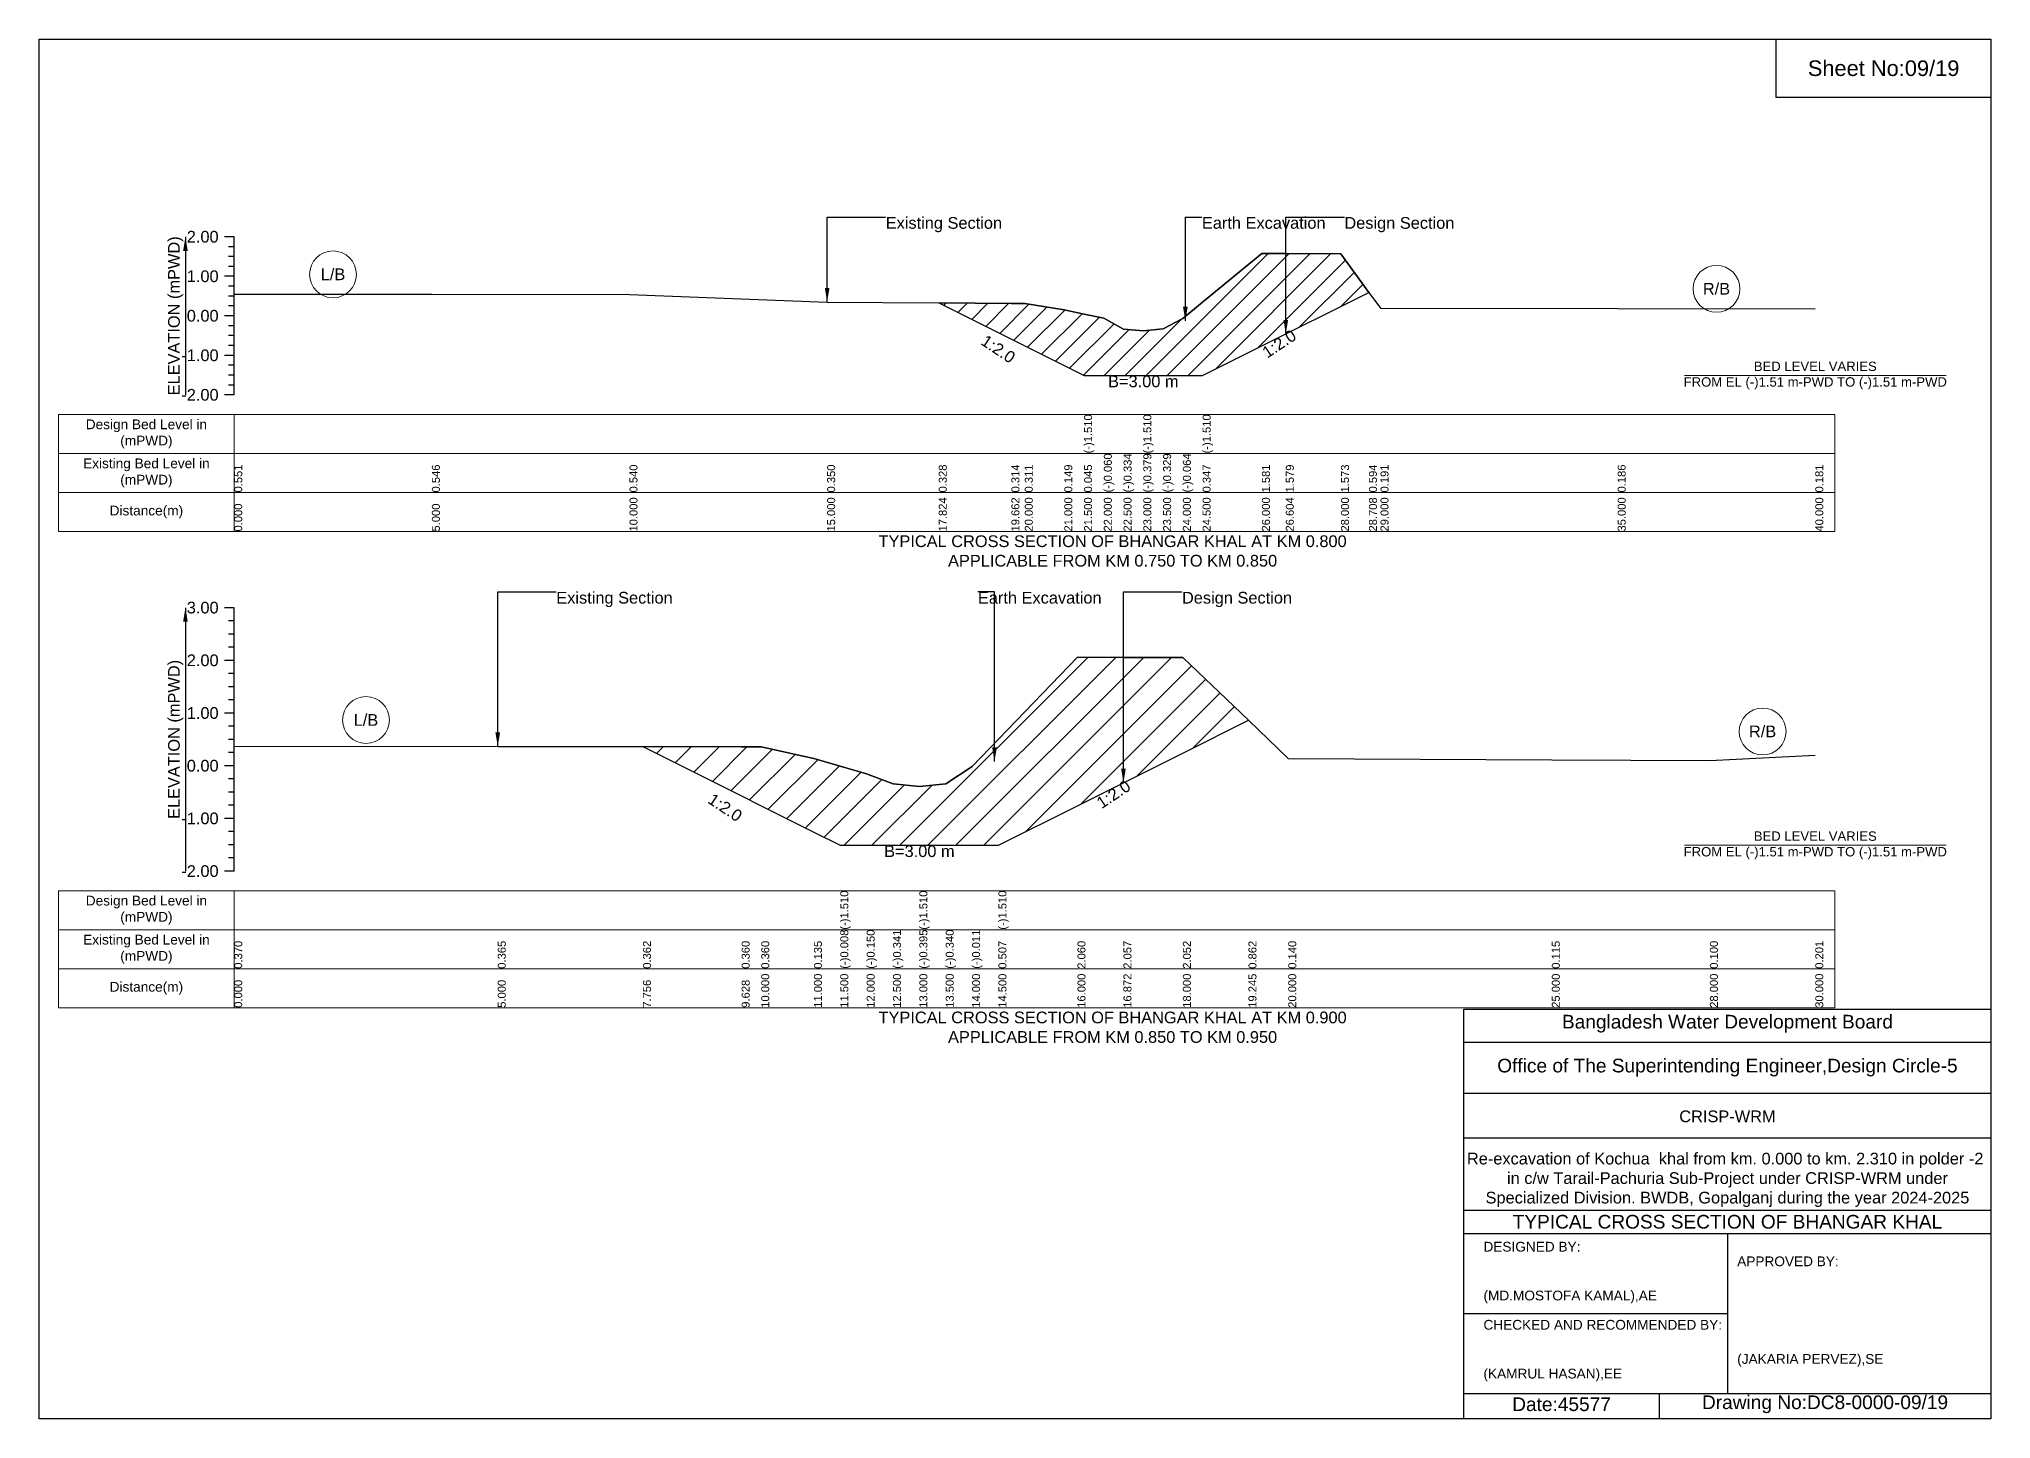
# Model space of a CAD drawing. Header units: inches. Extents: x 91000 to 288000, y -5656 to 0.
# Drawn here: x 180000 to 188000, y -5656 to 0 of the extents above; entities that cross this region are included whole.
import ezdxf

# ---------------------------------------------------------------- set-up
doc = ezdxf.new("R2010")
doc.units = ezdxf.units.IN
doc.header["$LTSCALE"] = 7
doc.header["$MEASUREMENT"] = 0
for name, color, linetype, lineweight in [('Cross section Data Border', 7, 'Continuous', 9), ('Cross Section Labels', 7, 'Continuous', 9), ('Existing_Bed_Level for Xsection', 7, 'Continuous', 25)]:
    doc.layers.add(name, color=color, linetype=linetype, lineweight=lineweight)
doc.styles.get("Standard").update_dxf_attribs({"font": 'arial.ttf'})
doc.dimstyles.get("Standard").update_dxf_attribs({"dimtxt": 0.18, "dimasz": 0.18, "dimexe": 0.18, "dimexo": 0.0625, "dimgap": 0.09, "dimtad": 0, "dimtih": 1, "dimtoh": 1, "dimdec": 4, "dimzin": 0, "dimdsep": 46, "dimtxsty": 'Standard', "dimcen": 0.09, "dimadec": 0, "dimazin": 0, "dimtfac": 1, "dimtdec": 4, "dimtofl": 0, "dimtmove": 0, "dimatfit": 3, "dimfxl": 1, "dimtolj": 1, "dimtzin": 0, "dimarcsym": 0})

msp = doc.modelspace()

# ---------------------------------------------------------------- hatches: boundary and pattern name
at = {"layer": 'Existing_Bed_Level for Xsection'}
h = msp.add_hatch(dxfattribs=at)
h.set_pattern_fill('ANSI31', color=256, scale=486, style=0)
h.paths.add_polyline_path([(183687.5, -1081.5), (183985.2, -1230.3), (184040, -1257.7), (184202, -1338.7), (184283, -1379.2), (184364, -1379.2), (184445, -1379.2), (184526, -1379.2), (184607, -1379.2), (184688, -1379.2), (184769, -1379.2), (185012, -1257.7), (185109.9, -1208.8), (185336, -1095.7), (185450.7, -1038.4), (185336, -879.8), (185109.9, -878.9), (185012, -878.5), (184769, -1078.3), (184688, -1145), (184607, -1187.9), (184526, -1196), (184445, -1188.7), (184364, -1144.3), (184283, -1127.4), (184202, -1110.5), (184040, -1084.2), (183985.2, -1083.8)])
h = msp.add_hatch(dxfattribs=at)
h.set_pattern_fill('ANSI31', color=256, scale=648, style=0)
h.paths.add_polyline_path([(182475.2, -2900.4), (182879.6, -3102.6), (182960, -3142.8), (183176, -3250.8), (183284, -3304.8), (183392, -3304.8), (183500, -3304.8), (183608, -3304.8), (183716, -3304.8), (183824, -3304.8), (183932, -3304.8), (184256, -3142.8), (184444.4, -3048.6), (184688, -2926.8), (184956.8, -2792.4), (184688, -2535.4), (184444.4, -2534.5), (184256, -2533.7), (183932, -2869.2), (183824, -2981.1), (183716, -3052.1), (183608, -3064), (183500, -3052.3), (183392, -3011.1), (183284, -2980.3), (183176, -2949.5), (182960, -2900.9), (182879.6, -2900.8)])

# ---------------------------------------------------------------- linework, layer by layer
for points in [[(180000, 0), (188000, 0), (188000, -5656), (180000, -5656)], [(187120, 0), (188000, 0), (188000, -240), (187120, -240)]]:
    msp.add_lwpolyline(points, close=True)
for points in [[(185840, -5656), (185840, -3976), (188000, -3976)], [(185840, -4112), (188000, -4112)], [(185840, -4320), (188000, -4320)], [(185840, -4504), (188000, -4504)], [(185840, -4800), (188000, -4800)], [(185840, -4896), (188000, -4896)], [(186920, -4896), (186920, -5552)], [(185840, -5224), (186920, -5224)], [(185840, -5552), (188000, -5552)], [(186640, -5552), (186640, -5656)]]:
    msp.add_lwpolyline(points)
at = {"layer": 'Cross section Data Border'}
for points in [[(180080, -1538.6), (187360, -1538.6), (187360, -2018.6), (180080, -2018.6)], [(180080, -3490.7), (187360, -3490.7), (187360, -3970.7), (180080, -3970.7)]]:
    msp.add_lwpolyline(points, close=True, dxfattribs=at)
for points in [[(180800, -1538.6), (180800, -2018.6)], [(180080, -1698.6), (187360, -1698.6)], [(180080, -1858.6), (187360, -1858.6)], [(180800, -3490.7), (180800, -3970.7)], [(180080, -3650.7), (187360, -3650.7)], [(180080, -3810.7), (187360, -3810.7)]]:
    msp.add_lwpolyline(points, dxfattribs=at)
at = {"layer": 'Cross Section Labels'}
for points in [[(186744.2, -1379.2), (187815.8, -1379.2)], [(186744.2, -3304.8), (187815.8, -3304.8)]]:
    msp.add_lwpolyline(points, dxfattribs=at)
for centre in [(181205, -964.7), (186875, -1023.9), (181340, -2791.3), (187064, -2838.2)]:
    msp.add_circle(centre, 96, dxfattribs=at)
at = {"layer": 'Existing_Bed_Level for Xsection'}
for points in [[(180800, -810.6), (180760, -810.6)], [(180800, -851.1), (180776, -851.1)], [(180800, -1458.6), (180800, -1296.6), (180800, -1134.6), (180800, -972.6), (180800, -810.6)], [(180800, -1045.3), (181610, -1046.2), (182420, -1047.1), (183230, -1077.9), (183687.5, -1081.5), (183985.2, -1083.8), (184040, -1084.2), (184202, -1110.5), (184283, -1127.4), (184283, -1127.4), (184364, -1144.3), (184445, -1188.7), (184526, -1196), (184526, -1196), (184607, -1187.9), (184688, -1145), (184769, -1078.3), (184769, -1078.3), (185012, -878.5), (185109.9, -878.9), (185336, -879.8), (185450.7, -1038.4), (185498, -1103.7), (186470, -1104.5), (187280, -1105.3)], [(180800, -891.6), (180776, -891.6)], [(180800, -932.1), (180776, -932.1)], [(180800, -972.6), (180760, -972.6)], [(180800, -1013.1), (180776, -1013.1)], [(180800, -1053.6), (180776, -1053.6)], [(180800, -1094.1), (180776, -1094.1)], [(180800, -1134.6), (180760, -1134.6)], [(180800, -1175.1), (180776, -1175.1)], [(180800, -1215.6), (180776, -1215.6)], [(180800, -1256.1), (180776, -1256.1)], [(180800, -1296.6), (180760, -1296.6)], [(180800, -1337.1), (180776, -1337.1)], [(180800, -1377.6), (180776, -1377.6)], [(180800, -1418.1), (180776, -1418.1)], [(180800, -1458.6), (180760, -1458.6)], [(180800, -2330.7), (180760, -2330.7)], [(180800, -2384.7), (180776, -2384.7)], [(180800, -3410.7), (180800, -3194.7), (180800, -2978.7), (180800, -2762.7), (180800, -2546.7), (180800, -2330.7)], [(180800, -2438.7), (180776, -2438.7)], [(180800, -2546.7), (180760, -2546.7)], [(180800, -2492.7), (180776, -2492.7)], [(180800, -2898.8), (181880, -2899.8), (182475.2, -2900.4), (182879.6, -2900.8), (182960, -2900.9), (183176, -2949.5), (183284, -2980.3), (183284, -2980.3), (183392, -3011.1), (183500, -3052.3), (183608, -3064), (183608, -3064), (183716, -3052.1), (183824, -2981.1), (183932, -2869.2), (183932, -2869.2), (184256, -2533.7), (184444.4, -2534.5), (184688, -2535.4), (184956.8, -2792.4), (185120, -2948.4), (186200, -2953.8), (186848, -2957.1), (187280, -2935.3)], [(180800, -2600.7), (180776, -2600.7)], [(180800, -2654.7), (180776, -2654.7)], [(180800, -2708.7), (180776, -2708.7)], [(180800, -2762.7), (180760, -2762.7)], [(180800, -2816.7), (180776, -2816.7)], [(180800, -2870.7), (180776, -2870.7)], [(180800, -2924.7), (180776, -2924.7)], [(180800, -2978.7), (180760, -2978.7)], [(180800, -3032.7), (180776, -3032.7)], [(180800, -3086.7), (180776, -3086.7)], [(180800, -3194.7), (180760, -3194.7)], [(180800, -3140.7), (180776, -3140.7)], [(180800, -3248.7), (180776, -3248.7)], [(180800, -3302.7), (180776, -3302.7)], [(180800, -3356.7), (180776, -3356.7)], [(180800, -3410.7), (180760, -3410.7)]]:
    msp.add_lwpolyline(points, dxfattribs=at)
for points in [[(183687.5, -1081.5), (183687.5, -1081.5), (183985.2, -1230.3), (184040, -1257.7), (184202, -1338.7), (184283, -1379.2), (184283, -1379.2), (184364, -1379.2), (184445, -1379.2), (184526, -1379.2), (184526, -1379.2), (184607, -1379.2), (184688, -1379.2), (184769, -1379.2), (184769, -1379.2), (185012, -1257.7), (185109.9, -1208.8), (185336, -1095.7), (185450.7, -1038.4), (185450.7, -1038.4), (185450.7, -1038.4), (185336, -879.8), (185109.9, -878.9), (185012, -878.5), (184769, -1078.3), (184769, -1078.3), (184688, -1145), (184607, -1187.9), (184526, -1196), (184526, -1196), (184445, -1188.7), (184364, -1144.3), (184283, -1127.4), (184283, -1127.4), (184202, -1110.5), (184040, -1084.2), (183985.2, -1083.8), (183687.5, -1081.5)], [(182475.2, -2900.4), (182879.6, -3102.6), (182960, -3142.8), (183176, -3250.8), (183284, -3304.8), (183284, -3304.8), (183392, -3304.8), (183500, -3304.8), (183608, -3304.8), (183608, -3304.8), (183716, -3304.8), (183824, -3304.8), (183932, -3304.8), (183932, -3304.8), (184256, -3142.8), (184444.4, -3048.6), (184688, -2926.8), (184956.8, -2792.4), (184688, -2535.4), (184444.4, -2534.5), (184256, -2533.7), (183932, -2869.2), (183932, -2869.2), (183824, -2981.1), (183716, -3052.1), (183608, -3064), (183608, -3064), (183500, -3052.3), (183392, -3011.1), (183284, -2980.3), (183284, -2980.3), (183176, -2949.5), (182960, -2900.9), (182879.6, -2900.8)]]:
    msp.add_lwpolyline(points, close=True, dxfattribs=at)

# ---------------------------------------------------------------- texts
at = {"attachment_point": 5}
for s, insert, char_height in [('Sheet No:09/19', (187560, -120), 64), ('Bangladesh Water Development Board', (186920, -4036), 56), ('Office of The Superintending Engineer,Design Circle-5', (186920, -4216), 56)]:
    msp.add_mtext(s, dxfattribs=dict(at, insert=insert, char_height=char_height))
for s, insert, char_height, width, attachment_point in [('CRISP-WRM', (186920, -4416), 48, 2240, 5), ('Re-excavation of Kochua  khal from km. 0.000 to km. 2.310 in polder -2  in c/w Tarail-Pachuria Sub-Project under CRISP-WRM under Specialized Division. BWDB, Gopalganj during the year 2024-2025', (186920, -4676), 48, 2160, 5), ('TYPICAL CROSS SECTION OF BHANGAR KHAL', (186920, -4848), 56, 2240, 5), ('DESIGNED BY:^J^J^J(MD.MOSTOFA KAMAL),AE', (185920, -5056), 40, 1120, 4), ('APPROVED BY:^J^J^J^J^J^J(JAKARIA PERVEZ),SE', (186960, -5216), 40, 1120, 4), ('CHECKED AND RECOMMENDED BY:^J^J^J(KAMRUL HASAN),EE', (185920, -5376), 40, 1120, 4), ('Date:45577', (186240, -5596), 56, 1120, 5), ('Drawing No:DC8-0000-09/19', (187320, -5596), 56, 1760, 5)]:
    msp.add_mtext(s, dxfattribs=dict(insert=insert, char_height=char_height, width=width, attachment_point=attachment_point))
at = {"layer": 'Cross section Data Border', "char_height": 40, "width": 640, "attachment_point": 5}
for s, insert in [('Design Bed Level in (mPWD)', (180440, -1618.6)), ('Existing Bed Level in (mPWD)', (180440, -1778.6)), ('Distance(m)', (180440, -1938.6)), ('Design Bed Level in (mPWD)', (180440, -3570.7)), ('Existing Bed Level in (mPWD)', (180440, -3730.7)), ('Distance(m)', (180440, -3890.7))]:
    msp.add_mtext(s, dxfattribs=dict(at, insert=insert))
at = {"layer": 'Cross Section Labels'}
for s, insert, char_height, attachment_point in [('Existing Section', (183470, -729.6), 48, 1), ('Earth Excavation', (184766, -729.6), 48, 1), ('Design Section', (185349.9, -729.6), 48, 1), ('L/B', (181205, -964.7), 48, 5), ('R/B', (186875, -1023.9), 48, 5), ('BED LEVEL VARIES ^JFROM EL (-)1.51 m-PWD TO (-)1.51 m-PWD', (187280, -1379.2), 38.4, 5), ('B=3.00 m', (184526, -1379.2), 48, 2), ('TYPICAL CROSS SECTION OF BHANGAR KHAL AT KM 0.800^JAPPLICABLE FROM KM 0.750 TO KM 0.850', (184400, -2098.6), 48, 5), ('Existing Section', (182120, -2265.9), 48, 1), ('Earth Excavation', (183848, -2265.9), 48, 1), ('Design Section', (184684.4, -2265.9), 48, 1), ('L/B', (181340, -2791.3), 48, 5), ('R/B', (187064, -2838.2), 48, 5), ('BED LEVEL VARIES ^JFROM EL (-)1.51 m-PWD TO (-)1.51 m-PWD', (187280, -3304.8), 38.4, 5), ('B=3.00 m', (183608, -3304.8), 48, 2), ('TYPICAL CROSS SECTION OF BHANGAR KHAL AT KM 0.900^JAPPLICABLE FROM KM 0.850 TO KM 0.950', (184400, -4050.7), 48, 5)]:
    msp.add_mtext(s, dxfattribs=dict(at, insert=insert, char_height=char_height, attachment_point=attachment_point))
at = {"layer": 'Cross Section Labels', "char_height": 48, "attachment_point": 2}
for insert, rotation in [((185069.4, -1229), 33.69007), ((183944.7, -1250.6), 326.30993), ((184390.4, -3075.6), 33.69007), ((182825.6, -3129.6), 326.30993)]:
    msp.add_mtext('1:2.0', dxfattribs=dict(at, insert=insert, rotation=rotation))
at = {"layer": 'Existing_Bed_Level for Xsection', "char_height": 48, "attachment_point": 6}
for s, insert in [('2.00', (180736, -810.6)), ('1.00', (180736, -972.6)), ('0.00', (180736, -1134.6)), ('-1.00', (180736, -1296.6)), ('-2.00', (180736, -1458.6)), ('3.00', (180736, -2330.7)), ('2.00', (180736, -2546.7)), ('1.00', (180736, -2762.7)), ('0.00', (180736, -2978.7)), ('-1.00', (180736, -3194.7)), ('-2.00', (180736, -3410.7))]:
    msp.add_mtext(s, dxfattribs=dict(at, insert=insert))
at = {"layer": 'Existing_Bed_Level for Xsection', "rotation": 90}
for s, insert, char_height, attachment_point in [('ELEVATION (mPWD)', (180560, -1134.6), 48, 5), ('(-)1.510', (184283, -1698.6), 32.8, 1), ('(-)1.510', (184526, -1698.6), 32.8, 1), ('(-)1.510', (184769, -1698.6), 32.8, 1), ('0.551', (180800, -1858.6), 32.8, 1), ('0.546', (181610, -1858.6), 32.8, 1), ('0.540', (182420, -1858.6), 32.8, 1), ('0.350', (183230, -1858.6), 32.8, 1), ('0.328', (183687.5, -1858.6), 32.8, 1), ('0.314', (183985.2, -1858.6), 32.8, 1), ('0.311', (184040, -1858.6), 32.8, 1), ('0.149', (184202, -1858.6), 32.8, 1), ('0.045', (184283, -1858.6), 32.8, 1), ('(-)0.060', (184364, -1858.6), 32.8, 1), ('(-)0.334', (184445, -1858.6), 32.8, 1), ('(-)0.379', (184526, -1858.6), 32.8, 1), ('(-)0.329', (184607, -1858.6), 32.8, 1), ('(-)0.064', (184688, -1858.6), 32.8, 1), ('0.347', (184769, -1858.6), 32.8, 1), ('1.581', (185012, -1858.6), 32.8, 1), ('1.579', (185109.9, -1858.6), 32.8, 1), ('1.573', (185336, -1858.6), 32.8, 1), ('0.594', (185450.7, -1858.6), 32.8, 1), ('0.191', (185498, -1858.6), 32.8, 1), ('0.186', (186470, -1858.6), 32.8, 1), ('0.181', (187280, -1858.6), 32.8, 1), ('0.000', (180800, -2018.6), 32.8, 1), ('5.000', (181610, -2018.6), 32.8, 1), ('10.000', (182420, -2018.6), 32.8, 1), ('15.000', (183230, -2018.6), 32.8, 1), ('17.824', (183687.5, -2018.6), 32.8, 1), ('19.662', (183985.2, -2018.6), 32.8, 1), ('20.000', (184040, -2018.6), 32.8, 1), ('21.000', (184202, -2018.6), 32.8, 1), ('21.500', (184283, -2018.6), 32.8, 1), ('22.000', (184364, -2018.6), 32.8, 1), ('22.500', (184445, -2018.6), 32.8, 1), ('23.000', (184526, -2018.6), 32.8, 1), ('23.500', (184607, -2018.6), 32.8, 1), ('24.000', (184688, -2018.6), 32.8, 1), ('24.500', (184769, -2018.6), 32.8, 1), ('26.000', (185012, -2018.6), 32.8, 1), ('26.604', (185109.9, -2018.6), 32.8, 1), ('28.000', (185336, -2018.6), 32.8, 1), ('28.708', (185450.7, -2018.6), 32.8, 1), ('29.000', (185498, -2018.6), 32.8, 1), ('35.000', (186470, -2018.6), 32.8, 1), ('40.000', (187280, -2018.6), 32.8, 1), ('ELEVATION (mPWD)', (180560, -2870.7), 48, 5), ('(-)1.510', (183284, -3650.7), 32.8, 1), ('(-)1.510', (183608, -3650.7), 32.8, 1), ('(-)1.510', (183932, -3650.7), 32.8, 1), ('(-)0.008', (183284, -3810.7), 32.8, 1), ('(-)0.150', (183392, -3810.7), 32.8, 1), ('(-)0.341', (183500, -3810.7), 32.8, 1), ('(-)0.395', (183608, -3810.7), 32.8, 1), ('(-)0.340', (183716, -3810.7), 32.8, 1), ('(-)0.011', (183824, -3810.7), 32.8, 1), ('0.370', (180800, -3810.7), 32.8, 1), ('0.365', (181880, -3810.7), 32.8, 1), ('0.362', (182475.2, -3810.7), 32.8, 1), ('0.360', (182879.6, -3810.7), 32.8, 1), ('0.360', (182960, -3810.7), 32.8, 1), ('0.135', (183176, -3810.7), 32.8, 1), ('0.507', (183932, -3810.7), 32.8, 1), ('2.060', (184256, -3810.7), 32.8, 1), ('2.057', (184444.4, -3810.7), 32.8, 1), ('2.052', (184688, -3810.7), 32.8, 1), ('0.862', (184956.8, -3810.7), 32.8, 1), ('0.140', (185120, -3810.7), 32.8, 1), ('0.115', (186200, -3810.7), 32.8, 1), ('0.100', (186848, -3810.7), 32.8, 1), ('0.201', (187280, -3810.7), 32.8, 1), ('10.000', (182960, -3970.7), 32.8, 1), ('11.000', (183176, -3970.7), 32.8, 1), ('11.500', (183284, -3970.7), 32.8, 1), ('12.000', (183392, -3970.7), 32.8, 1), ('12.500', (183500, -3970.7), 32.8, 1), ('13.000', (183608, -3970.7), 32.8, 1), ('13.500', (183716, -3970.7), 32.8, 1), ('14.000', (183824, -3970.7), 32.8, 1), ('14.500', (183932, -3970.7), 32.8, 1), ('16.000', (184256, -3970.7), 32.8, 1), ('16.872', (184444.4, -3970.7), 32.8, 1), ('18.000', (184688, -3970.7), 32.8, 1), ('19.245', (184956.8, -3970.7), 32.8, 1), ('20.000', (185120, -3970.7), 32.8, 1), ('25.000', (186200, -3970.7), 32.8, 1), ('28.000', (186848, -3970.7), 32.8, 1), ('30.000', (187280, -3970.7), 32.8, 1), ('0.000', (180800, -3970.7), 32.8, 1), ('5.000', (181880, -3970.7), 32.8, 1), ('7.756', (182475.2, -3970.7), 32.8, 1), ('9.628', (182879.6, -3970.7), 32.8, 1)]:
    msp.add_mtext(s, dxfattribs=dict(at, insert=insert, char_height=char_height, attachment_point=attachment_point))

# ---------------------------------------------------------------- leaders
at = {"layer": 'Cross Section Labels', "annotation_type": 0, "has_hookline": 1, "hookline_direction": 0}
for points, text_width in [([(183230, -1077.9), (183230, -729.6), (183469.9, -729.6)], 467.2), ([(184698.2, -1155.2), (184698.2, -729.6), (184765.9, -729.6)], 497), ([(185109.9, -1208.8), (185109.9, -729.6), (185349.8, -729.6)], 441.2), ([(181880, -2899.8), (181880, -2265.9), (182119.9, -2265.9)], 467.2), ([(183915.9, -2961.1), (183915.9, -2265.9), (183847.9, -2265.9)], 497), ([(184444.4, -3048.6), (184444.4, -2265.9), (184684.3, -2265.9)], 441.2)]:
    msp.add_leader(points, dimstyle='Standard', override={"dimasz": 57.6}, dxfattribs=dict(at, text_width=text_width))
at = {"layer": 'Existing_Bed_Level for Xsection'}
for points in [[(180600, -810.6), (180600, -1458.6)], [(180600, -2330.7), (180600, -3410.7)]]:
    msp.add_leader(points, dimstyle='Standard', override={"dimasz": 57.6}, dxfattribs=at)

doc.saveas('drawing.dxf')
